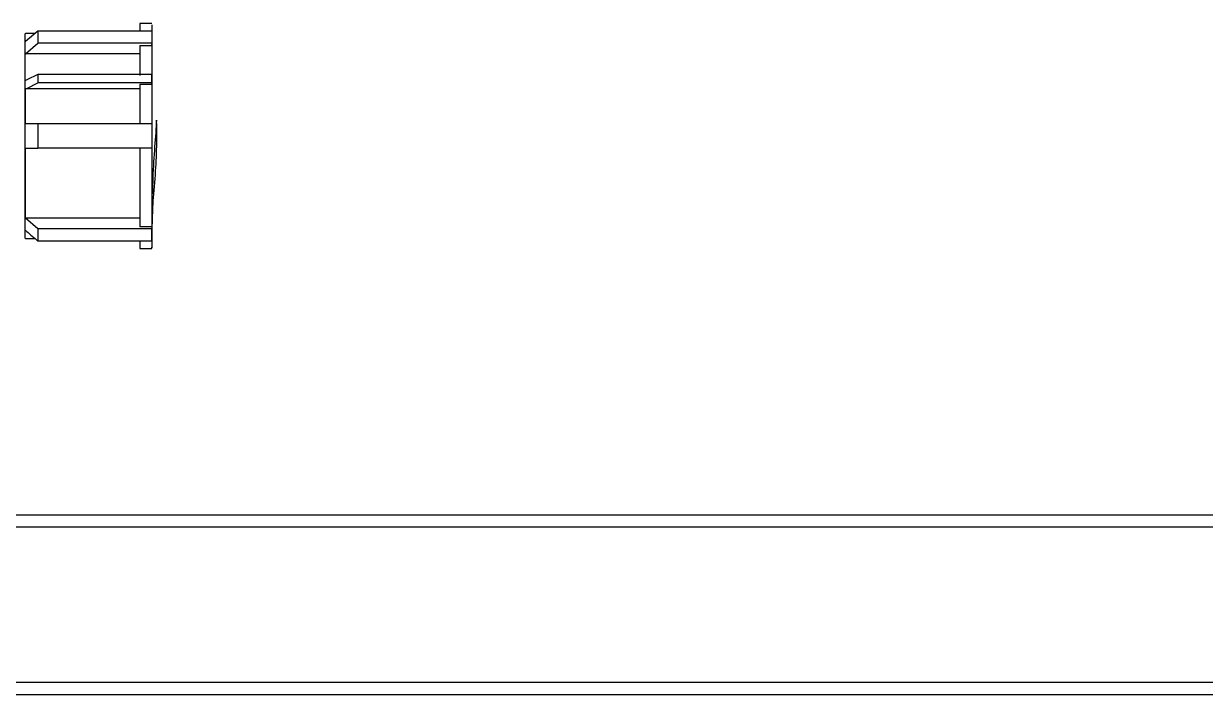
# Model space of a CAD drawing. Extents: x 500 to 100500, y -14500 to 21140.
# Drawn here: x 7046.92 to 7095.26, y -7156.39 to -7128.94 of the extents above; entities that cross this region are included whole.
import ezdxf

# ---------------------------------------------------------------- set-up
doc = ezdxf.new("R2010")
doc.units = 0
doc.layers.get('0').update_dxf_attribs({"linetype": 'CONTINUOUS'})

# ---------------------------------------------------------------- blocks, each defined once
blk = doc.blocks.new('LP R')
at = {"color": 2}
for p, q in [((15563.695, -93722.035), (15898.695, -93722.035)), ((15563.695, -93722.535), (15898.695, -93722.535)), ((15563.695, -93728.885), (15898.695, -93728.885)), ((15563.695, -93729.385), (15898.695, -93729.385))]:
    blk.add_line(p, q, dxfattribs=at)
blk = doc.blocks.new('SP R')
at = {"color": 3}
for p, q in [((17154.016, -97599.206), (17153.516, -97599.206)), ((17153.516, -97599.206), (17153.516, -97599.509)), ((17148.846, -97599.606), (17148.816, -97599.636)), ((17148.816, -97599.636), (17148.816, -97607.976)), ((17149.346, -97599.509), (17148.846, -97599.944)), ((17149.235, -97599.606), (17148.846, -97599.606)), ((17149.346, -97599.509), (17149.346, -97600.009)), ((17154.016, -97599.509), (17149.346, -97599.509)), ((17154.016, -97599.509), (17154.016, -97600.009)), ((17148.846, -97600.444), (17149.346, -97600.009)), ((17154.016, -97600.009), (17149.346, -97600.009)), ((17153.516, -97600.096), (17153.516, -97601.335)), ((17153.516, -97600.096), (17154.017, -97600.096)), ((17154.016, -97600.009), (17154.017, -97600.096)), ((17154.017, -97600.096), (17154.016, -97600.064)), ((17154.017, -97600.096), (17154.016, -97601.335)), ((17153.516, -97600.444), (17148.846, -97600.444)), ((17149.346, -97601.285), (17149.346, -97601.631)), ((17154.016, -97601.285), (17149.346, -97601.285)), ((17154.016, -97601.285), (17154.016, -97601.631)), ((17154.016, -97601.335), (17154.016, -97601.285)), ((17154.016, -97601.661), (17154.016, -97601.285)), ((17154.016, -97601.631), (17149.346, -97601.631)), ((17153.516, -97601.681), (17153.516, -97603.306)), ((17153.516, -97601.681), (17154.016, -97601.681)), ((17154.016, -97601.631), (17154.016, -97601.681)), ((17154.016, -97601.681), (17154.017, -97603.306)), ((17148.846, -97603.306), (17148.846, -97601.881)), ((17153.516, -97601.881), (17148.846, -97601.881)), ((17149.346, -97603.306), (17148.846, -97603.306)), ((17149.346, -97603.306), (17149.346, -97604.306)), ((17154.016, -97603.306), (17149.346, -97603.306)), ((17154.016, -97603.306), (17154.016, -97604.306)), ((17154.017, -97603.306), (17154.016, -97603.306)), ((17148.846, -97604.306), (17149.346, -97604.306)), ((17148.846, -97607.167), (17148.846, -97604.306)), ((17154.016, -97604.306), (17149.346, -97604.306)), ((17153.516, -97604.306), (17153.516, -97607.516)), ((17154.016, -97604.306), (17154.017, -97604.306)), ((17149.346, -97607.603), (17148.846, -97607.167)), ((17153.516, -97607.167), (17148.846, -97607.167)), ((17154.017, -97607.516), (17153.516, -97607.516)), ((17154.017, -97607.516), (17154.016, -97607.603)), ((17148.816, -97607.976), (17148.846, -97608.006)), ((17148.846, -97608.006), (17149.235, -97608.006)), ((17149.346, -97607.603), (17149.346, -97608.103)), ((17154.016, -97607.603), (17149.346, -97607.603)), ((17154.016, -97607.603), (17154.015, -97608.103)), ((17154.015, -97608.103), (17154.017, -97608.016)), ((17154.016, -97608.103), (17154.016, -97607.603)), ((17154.015, -97608.103), (17149.346, -97608.103)), ((17153.516, -97608.103), (17153.516, -97608.406)), ((17153.516, -97608.406), (17154.016, -97608.406))]:
    blk.add_line(p, q, dxfattribs=at)
at = {"color": 3, "flags": 128}
for points in [[(17149.346, -97601.285), (17148.896, -97601.51), (17148.846, -97601.535)], [(17148.846, -97601.881), (17148.896, -97601.857), (17149.346, -97601.631)]]:
    blk.add_lwpolyline(points, dxfattribs=at)
at = {"color": 3}
for points, knots in [([(17154.016, -97599.252), (17154.016, -97599.258), (17154.016, -97599.268), (17154.016, -97599.507), (17154.017, -97599.596)], [0, 0, 0, 0, 0.626491, 1, 1, 1, 1]), ([(17154.033, -97607.401), (17154.042, -97607.095), (17154.061, -97606.428), (17154.169, -97605.334), (17154.219, -97604.286), (17154.215, -97603.525), (17154.207, -97603.246), (17154.203, -97603.17), (17154.2, -97603.145), (17154.195, -97603.178), (17154.187, -97603.352), (17154.158, -97603.893), (17154.068, -97604.852), (17154.044, -97605.733), (17154.032, -97606.172)], [0, 0, 0, 0, 0.134393, 0.293134, 0.423522, 0.495322, 0.509186, 0.521807, 0.535087, 0.550691, 0.592547, 0.651639, 0.826145, 1, 1, 1, 1]), ([(17154.017, -97604.306), (17154.017, -97604.813), (17154.016, -97605.829), (17154.016, -97606.894), (17154.017, -97607.367), (17154.017, -97607.516)], [0, 0, 0, 0, 0.406489, 0.812978, 1, 1, 1, 1]), ([(17148.846, -97607.667), (17148.863, -97607.682), (17149.029, -97607.827), (17149.196, -97607.972), (17149.346, -97608.103)], [0, 0, 0, 0, 0.099039, 1, 1, 1, 1]), ([(17154.017, -97608.016), (17154.017, -97608.212), (17154.016, -97608.452), (17154.016, -97608.374), (17154.016, -97608.36)], [0, 0, 0, 0, 0.81415, 1, 1, 1, 1])]:
    blk.add_open_spline(points, degree=3, knots=knots, dxfattribs=at)

msp = doc.modelspace()

# ---------------------------------------------------------------- block references
at = {"color": 0}
for name, p in [('SP R', (-10101.844, 90470.268, -75.818)), ('LP R', (-8672.197, 86572.997, -75.818))]:
    msp.add_blockref(name, p, dxfattribs=at)

doc.saveas('drawing.dxf')
